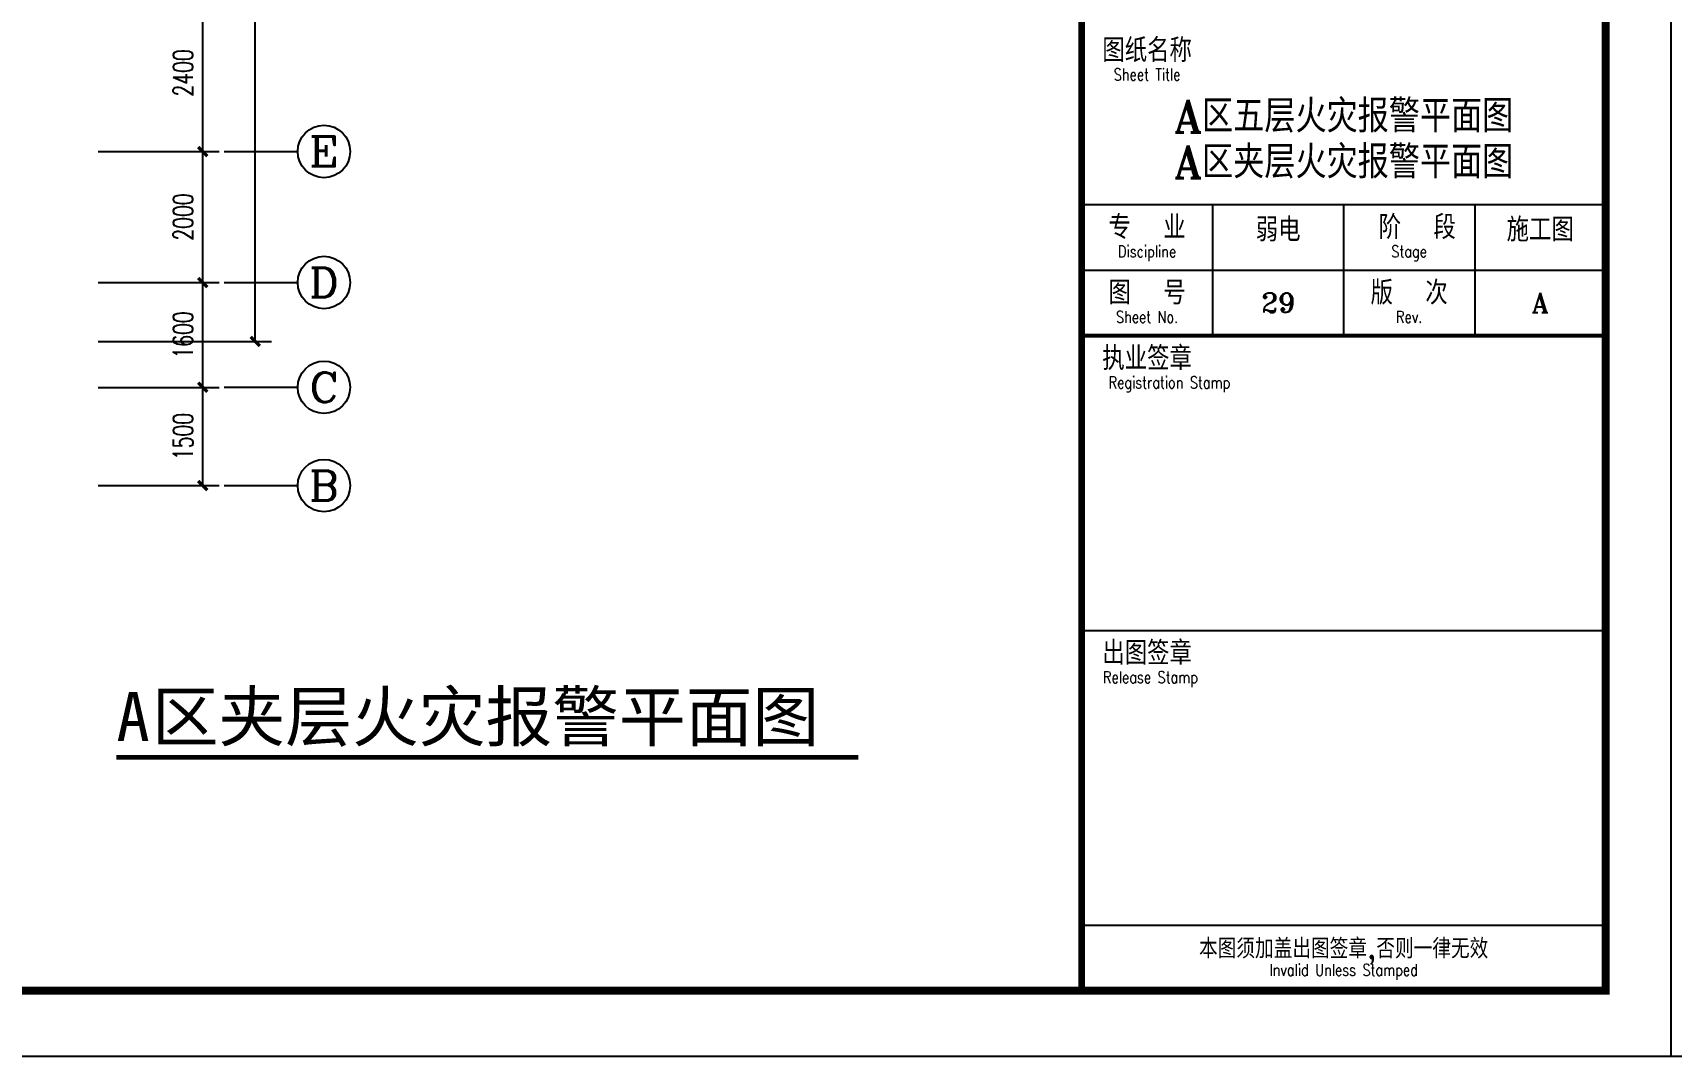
# Model space of a CAD drawing. Extents: x 190999 to 918899, y -200814 to 215286.
# Drawn here: x 284890 to 309899, y -96414 to -80792 of the extents above; entities that cross this region are included whole.
import ezdxf
from ezdxf.enums import TextEntityAlignment as Align

# ---------------------------------------------------------------- set-up
doc = ezdxf.new("R2010")
doc.units = 0
doc.header["$LTSCALE"] = 1000
doc.header["$MEASUREMENT"] = 0
doc.layers.get('Defpoints').update_dxf_attribs({"color": 1})
for name, color, linetype in [('AXIS', 3, 'Continuous'), ('AXIS_TEXT', 7, 'Continuous'), ('DIM_SYMB', 3, 'Continuous'), ('PUB_TEXT', 7, 'Continuous'), ('图框', 189, 'Continuous')]:
    doc.layers.add(name, color=color, linetype=linetype)
doc.styles.add('_TCH_AXIS', font='COMPLEX', dxfattribs={"bigfont": 'GBCBIG'})
doc.styles.add('COMPLEX', font='COMPLEX')
doc.styles.add('DIM_FONT', font='SIMPLEX', dxfattribs={"width": 0.7, "bigfont": 'GBCBIG'})
doc.styles.add('HT', font='simhei.ttf')
doc.styles.add('TKZ1_tjhts.shx', font='tjromant.shx', dxfattribs={"bigfont": 'tjhts.shx'})
doc.styles.add('TKZ2_tjkts.shx', font='tjromant.shx', dxfattribs={"bigfont": 'tjkts.shx'})
doc.dimstyles.new('DIMN', dxfattribs={"dimtxt": 300, "dimasz": 100, "dimexe": 250, "dimexo": 300, "dimgap": 150, "dimtad": 1, "dimdec": 0, "dimzin": 0, "dimdsep": 46, "dimtxsty": 'DIM_FONT', "dimblk": 'ARCHTICK', "dimcen": 0.09, "dimclrt": 7, "dimazin": 2, "dimtfac": 1, "dimtdec": 0, "dimtix": 1, "dimtmove": 2, "dimatfit": 3, "dimfxl": 0, "dimtolj": 1, "dimtzin": 0, "dimarcsym": 0})

# ---------------------------------------------------------------- blocks, each defined once
blk = doc.blocks.new('TJAD_TK_A0')
at = {"layer": '图框'}
for p, q in [((973, -441.7), (973, 399.3)), ((2162, -441.7), (2162, 399.3)), ((2072, -311.7), (2152, -311.7)), ((2092, -311.7), (2092, -331.7)), ((2112, -311.7), (2112, -331.7)), ((2132, -311.7), (2132, -331.7)), ((2072, -321.7), (2152, -321.7)), ((2072, -376.7), (2152, -376.7)), ((2072, -421.7), (2152, -421.7)), ((973, -441.7), (2162, -441.7))]:
    blk.add_line(p, q, dxfattribs=at)
at = {"layer": '图框', "const_width": 1.2}
blk.add_lwpolyline([(2152, -431.7), (2152, 389.3), (998, 389.3), (998, -431.7)], close=True, dxfattribs=at)
at = {"layer": '图框'}
for points, const_width in [([(2072, 389.3), (2072, -431.7)], 1), ([(2072, -331.7), (2152, -331.7)], 0.6)]:
    blk.add_lwpolyline(points, dxfattribs=dict(at, const_width=const_width))
at = {"layer": '图框', "style": 'TKZ2_tjkts.shx'}
for s, height, p in [('图纸名称', 3.6, (2082, -288.16)), ('专  业', 3.6, (2082, -315.16)), (' 阶  段', 3.6, (2122, -315.16)), ('图  号', 3.6, (2082, -325.16)), ('版  次', 3.6, (2122, -325.16)), ('执业签章', 3.6, (2082, -335.16)), ('出图签章', 3.6, (2082, -380.16)), ('本图须加盖出图签章,否则一律无效', 3, (2112, -425.28))]:
    blk.add_text(s, height=height, dxfattribs=at).set_placement(p, align=Align.MIDDLE_CENTER)
at = {"layer": '图框', "style": 'TKZ2_tjkts.shx', "width": 0.8}
for s, p in [('Sheet Title', (2082, -291.86)), ('Discipline', (2082, -318.86)), ('Stage', (2122, -318.86)), ('Sheet No.', (2082, -328.86)), ('Rev.', (2122, -328.86)), ('Registration Stamp', (2085.41, -338.86)), ('Release Stamp', (2082.52, -383.86)), ('Invalid Unless Stamped', (2112, -428.53))]:
    blk.add_text(s, height=1.8, dxfattribs=at).set_placement(p, align=Align.MIDDLE_CENTER)
at = {"layer": '图框', "color": 3, "style": 'TKZ1_tjhts.shx'}
for s, height, p in [('弱电', 3.6, (2102, -315.54)), ('施工图', 3.6, (2142, -315.54)), ('A', 3, (2142, -326.7))]:
    blk.add_text(s, height=height, dxfattribs=at).set_placement(p, align=Align.MIDDLE_CENTER)
blk = doc.blocks.new('_ArchTick')
at = {"const_width": 0.5}
blk.add_lwpolyline([(-0.7, -0.7), (0.7, 0.7)], dxfattribs=at)
blk = doc.blocks.new('*D1319')
at = {"layer": 'AXIS', "color": 0, "lineweight": -2}
for p, q in [((285890, -80204), (287735, -80204)), ((287485, -82604), (287485, -80204)), ((285890, -82604), (287735, -82604))]:
    blk.add_line(p, q, dxfattribs=at)
at = {"layer": 'Defpoints', "color": 0}
for p in [(285590, -80204), (287485, -80204), (285590, -82604)]:
    blk.add_point(p, dxfattribs=at)
at = {"layer": 'AXIS', "color": 0, "lineweight": -2, "xscale": 100, "yscale": 100, "zscale": 100}
for p, rotation in [((287485, -80204), 90), ((287485, -82604), 270)]:
    blk.add_blockref('_ArchTick', p, dxfattribs=dict(at, rotation=rotation))
at = {"layer": 'AXIS', "color": 7, "insert": (287185, -81404), "char_height": 300, "attachment_point": 5, "rotation": 90, "style": 'DIM_FONT'}
blk.add_mtext('\\A1;2400', dxfattribs=at)
blk = doc.blocks.new('*D1320')
at = {"layer": 'AXIS', "color": 0, "lineweight": -2}
for p, q in [((285890, -82604), (287735, -82604)), ((287485, -84604), (287485, -82604)), ((285890, -84604), (287735, -84604))]:
    blk.add_line(p, q, dxfattribs=at)
at = {"layer": 'Defpoints', "color": 0}
for p in [(285590, -82604), (287485, -82604), (285590, -84604)]:
    blk.add_point(p, dxfattribs=at)
at = {"layer": 'AXIS', "color": 0, "lineweight": -2, "xscale": 100, "yscale": 100, "zscale": 100}
for p, rotation in [((287485, -82604), 90), ((287485, -84604), 270)]:
    blk.add_blockref('_ArchTick', p, dxfattribs=dict(at, rotation=rotation))
at = {"layer": 'AXIS', "color": 7, "insert": (287185, -83604), "char_height": 300, "attachment_point": 5, "rotation": 90, "style": 'DIM_FONT'}
blk.add_mtext('\\A1;2000', dxfattribs=at)
blk = doc.blocks.new('*D1321')
at = {"layer": 'AXIS', "color": 0, "lineweight": -2}
for p, q in [((285890, -84604), (287735, -84604)), ((287485, -86204), (287485, -84604)), ((285890, -86204), (287735, -86204))]:
    blk.add_line(p, q, dxfattribs=at)
at = {"layer": 'Defpoints', "color": 0}
for p in [(285590, -84604), (287485, -84604), (285590, -86204)]:
    blk.add_point(p, dxfattribs=at)
at = {"layer": 'AXIS', "color": 0, "lineweight": -2, "xscale": 100, "yscale": 100, "zscale": 100}
for p, rotation in [((287485, -84604), 90), ((287485, -86204), 270)]:
    blk.add_blockref('_ArchTick', p, dxfattribs=dict(at, rotation=rotation))
at = {"layer": 'AXIS', "color": 7, "insert": (287185, -85404), "char_height": 300, "attachment_point": 5, "rotation": 90, "style": 'DIM_FONT'}
blk.add_mtext('\\A1;1600', dxfattribs=at)
blk = doc.blocks.new('*D1322')
at = {"layer": 'AXIS', "color": 0, "lineweight": -2}
for p, q in [((285890, -86204), (287735, -86204)), ((287485, -87704), (287485, -86204)), ((285890, -87704), (287735, -87704))]:
    blk.add_line(p, q, dxfattribs=at)
at = {"layer": 'Defpoints', "color": 0}
for p in [(285590, -86204), (287485, -86204), (285590, -87704)]:
    blk.add_point(p, dxfattribs=at)
at = {"layer": 'AXIS', "color": 0, "lineweight": -2, "xscale": 100, "yscale": 100, "zscale": 100}
for p, rotation in [((287485, -86204), 90), ((287485, -87704), 270)]:
    blk.add_blockref('_ArchTick', p, dxfattribs=dict(at, rotation=rotation))
at = {"layer": 'AXIS', "color": 7, "insert": (287185, -86954), "char_height": 300, "attachment_point": 5, "rotation": 90, "style": 'DIM_FONT'}
blk.add_mtext('\\A1;1500', dxfattribs=at)
blk = doc.blocks.new('*D1323')
at = {"layer": 'AXIS', "color": 0, "lineweight": -2}
for p, q in [((285890, -60304), (288535, -60304)), ((288285, -85504), (288285, -60304)), ((285890, -85504), (288535, -85504))]:
    blk.add_line(p, q, dxfattribs=at)
at = {"layer": 'Defpoints', "color": 0}
for p in [(285590, -60304), (288285, -60304), (285590, -85504)]:
    blk.add_point(p, dxfattribs=at)
at = {"layer": 'AXIS', "color": 0, "lineweight": -2, "xscale": 100, "yscale": 100, "zscale": 100}
for p, rotation in [((288285, -60304), 90), ((288285, -85504), 270)]:
    blk.add_blockref('_ArchTick', p, dxfattribs=dict(at, rotation=rotation))
at = {"layer": 'AXIS', "color": 7, "insert": (287985, -72904), "char_height": 300, "attachment_point": 5, "rotation": 90, "style": 'DIM_FONT'}
blk.add_mtext('\\A1;25200', dxfattribs=at)
blk = doc.blocks.new('_AXISO')
blk.add_circle((0, 0), 0.5)
at = {"layer": 'AXIS_TEXT', "style": 'COMPLEX', "width": 1.041667}
blk.add_attdef('A', text='', height=0.56, dxfattribs=at).set_placement((-0.25, -0.28), (0.25, -0.28), align=Align.FIT)

msp = doc.modelspace()

# ---------------------------------------------------------------- linework, layer by layer
at = {"layer": 'AXIS'}
for p, q in [((287811.6, -82603.6), (288934.6, -82603.6)), ((287811.6, -84603.6), (288934.6, -84603.6)), ((287811.6, -86203.6), (288934.6, -86203.6)), ((287811.6, -87703.6), (288934.6, -87703.6))]:
    msp.add_line(p, q, dxfattribs=at)
at = {"layer": 'DIM_SYMB', "const_width": 70}
msp.add_lwpolyline([(286166.5, -91851.6), (297493.1, -91851.6)], dxfattribs=at)

# ---------------------------------------------------------------- block references
at = {"layer": 'AXIS'}
ref = msp.add_blockref('_AXISO', (289334.6, -82603.6), dxfattribs=dict(at, xscale=800, yscale=800, zscale=800))
ref.add_attrib('A', 'E', dxfattribs={"layer": 'AXIS_TEXT', "height": 452.5, "style": '_TCH_AXIS', "width": 1.3125}).set_placement((289108.3, -82829.9), (289560.9, -82829.9), align=Align.FIT)
ref = msp.add_blockref('_AXISO', (289334.6, -84603.6), dxfattribs=dict(at, xscale=800, yscale=800, zscale=800))
ref.add_attrib('A', 'D', dxfattribs={"layer": 'AXIS_TEXT', "height": 452.5, "style": '_TCH_AXIS', "width": 1.235294}).set_placement((289108.3, -84829.9), (289560.9, -84829.9), align=Align.FIT)
ref = msp.add_blockref('_AXISO', (289334.6, -86203.6), dxfattribs=dict(at, xscale=800, yscale=800, zscale=800))
ref.add_attrib('A', 'C', dxfattribs={"layer": 'AXIS_TEXT', "height": 452.5, "style": '_TCH_AXIS', "width": 1.4}).set_placement((289108.3, -86429.9), (289560.9, -86429.9), align=Align.FIT)
ref = msp.add_blockref('_AXISO', (289334.6, -87703.6), dxfattribs=dict(at, xscale=800, yscale=800, zscale=800))
ref.add_attrib('A', 'B', dxfattribs={"layer": 'AXIS_TEXT', "height": 452.5, "style": '_TCH_AXIS', "width": 1.235294}).set_placement((289108.3, -87929.9), (289560.9, -87929.9), align=Align.FIT)
at = {"layer": '图框', "xscale": 100, "yscale": 100, "zscale": 100}
for p in [(93698.6, -52243.2), (212598.6, -52243.2)]:
    msp.add_blockref('TJAD_TK_A0', p, dxfattribs=at)

# ---------------------------------------------------------------- texts
at = {"layer": 'PUB_TEXT', "style": 'HT'}
for s, height, p in [('区夹层火灾报警平面图', 746.84, (286706.6, -91601.9)), ('A', 746.8, (286166.5, -91601.9))]:
    msp.add_text(s, height=height, dxfattribs=at).set_placement(p)
at = {"layer": '图框', "color": 3, "style": 'TKZ1_tjhts.shx'}
for s, height, p in [('A区五层火灾报警平面图', 500, (304898.5, -82063.5)), ('A区夹层火灾报警平面图', 500, (304898.5, -82763.5)), ('29', 300, (303898.5, -84913.5))]:
    msp.add_text(s, height=height, dxfattribs=at).set_placement(p, align=Align.MIDDLE_CENTER)

# ---------------------------------------------------------------- dimensions: what is measured, and where the dimension line sits
at = {"layer": 'AXIS'}
for p1, p2, distance, picture, middle in [((285590.1, -85503.6), (285590.1, -60303.6), -2694.4, '*D1323', (287984.6, -72903.6)), ((285590.1, -82603.6), (285590.1, -80203.6), -1894.4, '*D1319', (287184.6, -81403.6)), ((285590.1, -84603.6), (285590.1, -82603.6), -1894.4, '*D1320', (287184.6, -83603.6)), ((285590.1, -86203.6), (285590.1, -84603.6), -1894.4, '*D1321', (287184.6, -85403.6)), ((285590.1, -87703.6), (285590.1, -86203.6), -1894.4, '*D1322', (287184.6, -86953.6))]:
    dim = msp.add_aligned_dim(p1=p1, p2=p2, distance=distance, dimstyle='DIMN', dxfattribs=at)
    dim.commit()
    dim.dimension.update_dxf_attribs({"geometry": picture, "text_midpoint": middle})

doc.saveas('drawing.dxf')
